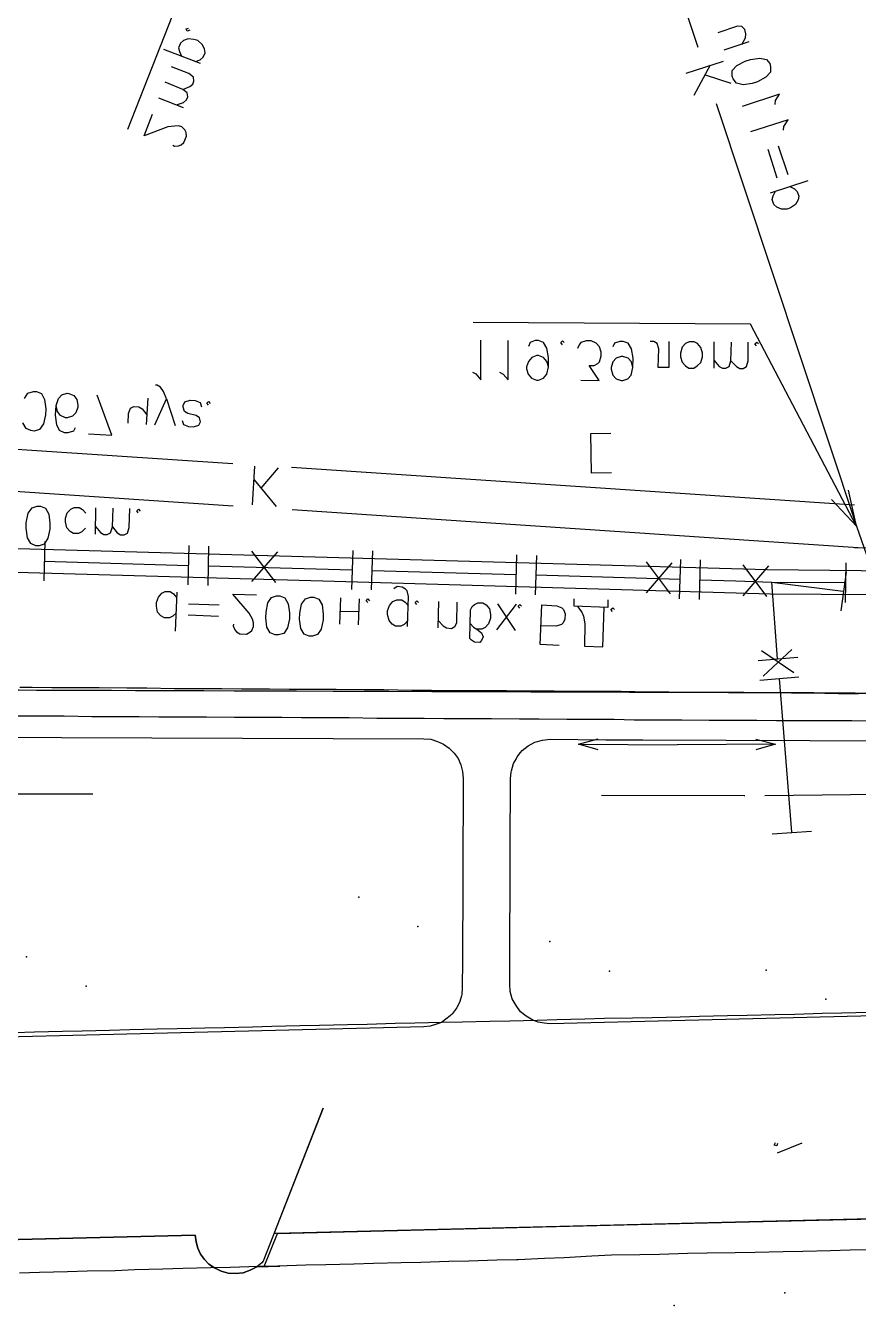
# Model space of a CAD drawing. Header units: metres. Extents: x 131 to 658, y 22 to 173.
# Drawn here: x 301.01 to 323.15, y 84.26 to 118.31 of the extents above; entities that cross this region are included whole.
import ezdxf

# ---------------------------------------------------------------- set-up
doc = ezdxf.new("R2010")
doc.units = ezdxf.units.M
for name, color, linetype in [('CURB', 7, 'Continuous'), ('ELECTR_CABLE', 7, 'Continuous'), ('ELECTR_CABLE_COMM', 7, 'Continuous'), ('GAS', 7, 'Continuous'), ('GRASS', 7, 'Continuous'), ('OVERHEAD_POWER_LINE', 7, 'Continuous'), ('ROAD', 7, 'Continuous'), ('SEWER', 7, 'Continuous'), ('SIDEWALK_PATH', 7, 'Continuous'), ('TREE', 7, 'Continuous')]:
    doc.layers.add(name, color=color, linetype=linetype)

msp = doc.modelspace()

# ---------------------------------------------------------------- linework, layer by layer
at = {"layer": 'CURB'}
for points in [[(300.855, 100.711), (301.177, 100.711), (301.699, 100.699), (302.442, 100.699), (302.964, 100.699), (303.696, 100.688), (304.229, 100.688), (304.961, 100.677), (305.483, 100.677), (306.226, 100.677), (306.748, 100.666), (307.491, 100.666), (308.013, 100.655), (308.745, 100.655), (309.267, 100.655), (310.01, 100.644), (310.532, 100.644), (311.275, 100.633), (311.797, 100.633), (312.54, 100.622), (313.062, 100.622), (313.794, 100.622), (314.316, 100.611), (315.059, 100.611), (315.581, 100.6), (316.324, 100.6), (316.846, 100.6), (317.578, 100.588), (318.111, 100.588), (318.843, 100.577), (319.365, 100.577), (320.108, 100.577), (320.63, 100.566), (321.373, 100.555), (321.895, 100.555), (322.627, 100.544), (323.16, 100.544)], [(300.767, 99.945), (301.033, 99.945), (301.033, 99.945), (301.499, 99.945), (302.032, 99.945), (302.764, 99.934), (303.286, 99.934), (304.029, 99.934), (304.551, 99.923), (305.294, 99.923), (305.816, 99.923), (306.559, 99.912), (307.081, 99.912), (307.824, 99.912), (308.346, 99.9), (309.078, 99.9), (309.611, 99.9), (310.343, 99.889), (310.865, 99.889), (311.608, 99.889), (312.13, 99.878), (312.873, 99.878), (313.395, 99.878), (314.138, 99.867), (314.66, 99.867), (315.403, 99.856), (315.925, 99.856), (316.657, 99.856), (317.19, 99.845), (317.922, 99.845), (318.455, 99.845), (319.187, 99.834), (319.709, 99.834), (320.452, 99.834), (320.974, 99.823), (321.717, 99.823), (322.239, 99.823), (322.982, 99.823), (323.504, 99.812)], [(300.722, 91.522), (301.244, 91.545), (301.987, 91.556), (302.509, 91.567), (303.241, 91.589), (303.774, 91.6), (304.506, 91.622), (305.039, 91.633), (305.771, 91.644), (306.293, 91.656), (307.036, 91.678), (307.558, 91.689), (308.301, 91.711), (308.823, 91.722), (309.566, 91.733), (310.088, 91.744), (310.831, 91.767), (311.353, 91.778), (312.085, 91.8), (312.618, 91.811), (313.35, 91.822), (313.883, 91.833), (314.615, 91.855), (315.137, 91.866), (315.88, 91.889), (316.402, 91.9), (317.145, 91.911), (317.667, 91.922), (318.411, 91.944), (318.932, 91.955), (319.676, 91.977), (320.197, 91.988), (320.929, 92), (321.462, 92.011), (322.195, 92.033), (322.716, 92.044), (323.46, 92.066)], [(323.681, 85.741), (322.938, 85.73), (322.416, 85.719), (321.673, 85.697), (321.151, 85.686), (320.408, 85.674), (319.875, 85.663), (319.132, 85.652), (318.61, 85.641), (317.867, 85.619), (317.345, 85.608), (316.591, 85.597), (316.069, 85.575), (315.326, 85.53), (314.804, 85.508), (314.105, 85.475), (314.105, 85.475), (314.061, 85.475), (313.539, 85.464), (312.796, 85.441), (312.263, 85.43), (311.519, 85.408), (310.998, 85.397), (310.254, 85.375), (309.733, 85.364), (308.989, 85.342), (308.457, 85.33), (307.713, 85.308), (307.192, 85.297), (306.448, 85.275), (305.927, 85.264), (305.183, 85.242), (304.651, 85.231), (303.907, 85.208), (303.385, 85.186), (302.642, 85.175), (302.12, 85.153), (301.377, 85.142), (300.844, 85.12)]]:
    msp.add_lwpolyline(points, dxfattribs=at)
at = {"layer": 'ELECTR_CABLE'}
for points in [[(298.991, 97.87), (302.797, 97.87)], [(316.324, 97.836), (320.119, 97.825), (320.119, 97.825), (320.131, 97.825)], [(320.663, 97.825), (324.469, 97.87)]]:
    msp.add_lwpolyline(points, dxfattribs=at)
at = {"layer": 'ELECTR_CABLE_COMM'}
for points in [[(304.828, 131.87), (304.418, 132.758), (304.418, 132.758), (306.226, 121.928), (306.226, 121.928), (303.718, 115.547)], [(305.372, 118.188), (305.305, 118.166), (305.305, 118.166), (305.272, 118.221), (305.272, 118.221), (305.339, 118.243)], [(305.527, 117.356), (305.649, 117.4), (305.649, 117.4), (305.727, 117.467), (305.727, 117.467), (305.782, 117.589), (305.782, 117.589), (305.76, 117.689), (305.76, 117.689), (305.705, 117.811), (305.705, 117.811), (305.583, 117.911), (305.583, 117.911), (305.483, 117.944), (305.483, 117.944), (305.327, 117.955), (305.327, 117.955), (305.205, 117.911), (305.205, 117.911), (305.128, 117.844), (305.128, 117.844), (305.072, 117.722), (305.072, 117.722), (305.094, 117.622), (305.094, 117.622), (305.15, 117.5)], [(305.66, 117.3), (304.684, 117.677)], [(305.183, 116.612), (305.372, 116.69), (305.372, 116.69), (305.449, 116.756), (305.449, 116.756), (305.483, 116.834), (305.483, 116.834), (305.472, 116.934), (305.472, 116.934), (305.35, 117.034), (305.35, 117.034), (304.884, 117.211)], [(305.017, 116.202), (305.205, 116.268), (305.205, 116.268), (305.283, 116.335), (305.283, 116.335), (305.316, 116.412), (305.316, 116.412), (305.305, 116.523), (305.305, 116.523), (305.183, 116.612), (305.183, 116.612), (304.717, 116.801)], [(305.205, 116.124), (304.551, 116.379)], [(304.917, 115.125), (304.961, 115.103), (304.961, 115.103), (305.072, 115.114), (305.072, 115.114), (305.139, 115.136), (305.139, 115.136), (305.216, 115.203), (305.216, 115.203), (305.283, 115.369), (305.283, 115.369), (305.272, 115.469), (305.272, 115.469), (305.239, 115.536), (305.239, 115.536), (305.161, 115.613), (305.161, 115.613), (305.072, 115.647), (305.072, 115.647), (304.961, 115.636), (304.961, 115.636), (304.784, 115.613), (304.784, 115.613), (304.162, 115.38), (304.162, 115.38), (304.384, 115.957)]]:
    msp.add_lwpolyline(points, dxfattribs=at)
at = {"layer": 'GAS'}
for points in [[(301.277, 104.472), (301.144, 104.528), (301.144, 104.528), (301.055, 104.683), (301.055, 104.683), (301.022, 104.938), (301.022, 104.938), (301.022, 105.083), (301.022, 105.083), (301.077, 105.338), (301.077, 105.338), (301.177, 105.482), (301.177, 105.482), (301.31, 105.527), (301.31, 105.527), (301.399, 105.527), (301.399, 105.527), (301.532, 105.471), (301.532, 105.471), (301.621, 105.316), (301.621, 105.316), (301.654, 105.072), (301.654, 105.072), (301.654, 104.916), (301.654, 104.916), (301.599, 104.672), (301.599, 104.672), (301.499, 104.517), (301.499, 104.517), (301.366, 104.472), (301.366, 104.472), (301.277, 104.472)], [(302.598, 104.938), (302.498, 104.839), (302.498, 104.839), (302.409, 104.794), (302.409, 104.794), (302.276, 104.794), (302.276, 104.794), (302.187, 104.85), (302.187, 104.85), (302.098, 104.95), (302.098, 104.95), (302.065, 105.105), (302.065, 105.105), (302.065, 105.205), (302.065, 105.205), (302.109, 105.349), (302.109, 105.349), (302.209, 105.449), (302.209, 105.449), (302.298, 105.493), (302.298, 105.493), (302.431, 105.493), (302.431, 105.493), (302.52, 105.438), (302.52, 105.438), (302.609, 105.338)], [(302.864, 104.783), (302.875, 105.482)], [(302.864, 104.983), (302.997, 104.827), (302.997, 104.827), (303.086, 104.772), (303.086, 104.772), (303.175, 104.772), (303.175, 104.772), (303.263, 104.816), (303.263, 104.816), (303.319, 104.972), (303.319, 104.972), (303.33, 105.471)], [(303.319, 104.972), (303.441, 104.816), (303.441, 104.816), (303.53, 104.761), (303.53, 104.761), (303.63, 104.761), (303.63, 104.761), (303.718, 104.805), (303.718, 104.805), (303.763, 104.961), (303.763, 104.961), (303.774, 105.46)], [(303.996, 105.349), (303.963, 105.404), (303.963, 105.404), (304.007, 105.449), (304.007, 105.449), (304.051, 105.393)], [(301.521, 104.583), (301.488, 103.54)], [(380.619, 103.307), (365.405, 103.352), (365.405, 103.352), (343.223, 103.596), (343.223, 103.596), (320.73, 103.829), (320.73, 103.829), (297.626, 104.483), (297.626, 104.483), (297.615, 103.862), (297.615, 103.862), (309.222, 103.529), (309.222, 103.529), (320.819, 103.196), (320.819, 103.196), (327.554, 103.152), (327.554, 103.152), (343.123, 102.963), (343.123, 102.963), (365.428, 102.73), (365.428, 102.73), (382.239, 102.675)], [(305.35, 104.483), (305.316, 103.429)], [(305.871, 104.461), (305.849, 103.418)], [(307.658, 103.496), (307.025, 104.328)], [(307.025, 103.518), (307.713, 104.306)], [(309.711, 104.35), (309.677, 103.307)], [(310.232, 104.339), (310.199, 103.296)], [(314.061, 104.228), (314.038, 103.185)], [(314.593, 104.217), (314.56, 103.163)], [(301.499, 104.062), (305.339, 103.951)], [(305.86, 103.94), (309.688, 103.829)], [(318.155, 103.196), (317.523, 104.04)], [(317.523, 103.218), (318.2, 104.017)], [(318.422, 104.106), (318.388, 103.063)], [(318.943, 104.095), (318.921, 103.041)], [(320.719, 103.119), (320.086, 103.962)], [(320.086, 103.141), (320.774, 103.94)], [(322.816, 104.017), (322.805, 102.963)], [(310.221, 103.818), (314.049, 103.707)], [(314.571, 103.696), (318.411, 103.585)], [(318.932, 103.562), (319.897, 103.54), (319.897, 103.54), (320.852, 103.507)], [(320.852, 103.507), (322.816, 103.496)], [(321.007, 101.465), (320.852, 103.507)], [(320.852, 103.507), (322.749, 103.263)], [(322.827, 103.773), (322.683, 102.741)], [(305.017, 102.686), (304.917, 102.597), (304.917, 102.597), (304.828, 102.553), (304.828, 102.553), (304.695, 102.553), (304.695, 102.553), (304.606, 102.608), (304.606, 102.608), (304.517, 102.708), (304.517, 102.708), (304.484, 102.863), (304.484, 102.863), (304.484, 102.963), (304.484, 102.963), (304.54, 103.107), (304.54, 103.107), (304.628, 103.207), (304.628, 103.207), (304.717, 103.252), (304.717, 103.252), (304.85, 103.252), (304.85, 103.252), (304.939, 103.196), (304.939, 103.196), (305.028, 103.085)], [(304.995, 102.198), (305.039, 103.241)], [(306.537, 102.386), (306.526, 102.342), (306.526, 102.342), (306.57, 102.231), (306.57, 102.231), (306.615, 102.186), (306.615, 102.186), (306.703, 102.131), (306.703, 102.131), (306.881, 102.12), (306.881, 102.12), (306.97, 102.175), (306.97, 102.175), (307.025, 102.22), (307.025, 102.22), (307.07, 102.32), (307.07, 102.32), (307.07, 102.419), (307.07, 102.419), (307.036, 102.519), (307.036, 102.519), (306.948, 102.675), (306.948, 102.675), (306.515, 103.185), (306.515, 103.185), (307.147, 103.163)], [(311.164, 102.32), (311.187, 103.119), (311.187, 103.119), (311.153, 103.274), (311.153, 103.274), (311.109, 103.318), (311.109, 103.318), (311.02, 103.374), (311.02, 103.374), (310.887, 103.385), (310.887, 103.385), (310.798, 103.329)], [(305.339, 102.93), (306.149, 102.897)], [(307.647, 102.098), (307.513, 102.153), (307.513, 102.153), (307.425, 102.308), (307.425, 102.308), (307.391, 102.553), (307.391, 102.553), (307.403, 102.708), (307.403, 102.708), (307.447, 102.952), (307.447, 102.952), (307.547, 103.096), (307.547, 103.096), (307.68, 103.141), (307.68, 103.141), (307.769, 103.141), (307.769, 103.141), (307.902, 103.085), (307.902, 103.085), (307.991, 102.93), (307.991, 102.93), (308.024, 102.686), (308.024, 102.686), (308.024, 102.53), (308.024, 102.53), (307.968, 102.286), (307.968, 102.286), (307.869, 102.142), (307.869, 102.142), (307.735, 102.098), (307.735, 102.098), (307.647, 102.098)], [(308.545, 102.064), (308.412, 102.12), (308.412, 102.12), (308.324, 102.275), (308.324, 102.275), (308.29, 102.519), (308.29, 102.519), (308.301, 102.675), (308.301, 102.675), (308.346, 102.919), (308.346, 102.919), (308.446, 103.063), (308.446, 103.063), (308.579, 103.107), (308.579, 103.107), (308.668, 103.107), (308.668, 103.107), (308.801, 103.052), (308.801, 103.052), (308.889, 102.897), (308.889, 102.897), (308.923, 102.652), (308.923, 102.652), (308.923, 102.497), (308.923, 102.497), (308.867, 102.253), (308.867, 102.253), (308.767, 102.109), (308.767, 102.109), (308.634, 102.064), (308.634, 102.064), (308.545, 102.064)], [(309.367, 102.386), (309.389, 103.085)], [(309.855, 102.364), (309.888, 103.063)], [(310.11, 102.963), (310.066, 103.008), (310.066, 103.008), (310.11, 103.063), (310.11, 103.063), (310.155, 103.008)], [(311.164, 102.475), (311.12, 102.419), (311.12, 102.419), (311.076, 102.375), (311.076, 102.375), (310.987, 102.331), (310.987, 102.331), (310.843, 102.331), (310.843, 102.331), (310.754, 102.386), (310.754, 102.386), (310.676, 102.486), (310.676, 102.486), (310.632, 102.641), (310.632, 102.641), (310.632, 102.741), (310.632, 102.741), (310.687, 102.885), (310.687, 102.885), (310.776, 102.985), (310.776, 102.985), (310.876, 103.03), (310.876, 103.03), (311.009, 103.03), (311.009, 103.03), (311.098, 102.974), (311.098, 102.974), (311.187, 102.874)], [(311.408, 102.908), (311.364, 102.963), (311.364, 102.963), (311.408, 103.008), (311.408, 103.008), (311.453, 102.963)], [(311.974, 102.286), (311.997, 102.985)], [(311.974, 102.486), (312.108, 102.342), (312.108, 102.342), (312.196, 102.286), (312.196, 102.286), (312.329, 102.275), (312.329, 102.275), (312.418, 102.32), (312.418, 102.32), (312.474, 102.419), (312.474, 102.419), (312.485, 102.974)], [(312.829, 102.408), (312.918, 102.308), (312.918, 102.308), (313.006, 102.253), (313.006, 102.253), (313.128, 102.153), (313.128, 102.153), (313.173, 102.053), (313.173, 102.053), (313.128, 101.953), (313.128, 101.953), (313.084, 101.898), (313.084, 101.898), (312.94, 101.909), (312.94, 101.909), (312.862, 101.964), (312.862, 101.964), (312.818, 102.009), (312.818, 102.009), (312.84, 102.763), (312.84, 102.763), (312.884, 102.852), (312.884, 102.852), (312.94, 102.908), (312.94, 102.908), (313.029, 102.952), (313.029, 102.952), (313.162, 102.952), (313.162, 102.952), (313.251, 102.897), (313.251, 102.897), (313.339, 102.797), (313.339, 102.797), (313.373, 102.641), (313.373, 102.641), (313.373, 102.542), (313.373, 102.542), (313.317, 102.397), (313.317, 102.397), (313.228, 102.297), (313.228, 102.297), (313.14, 102.253), (313.14, 102.253), (313.006, 102.253)], [(313.539, 102.231), (314.061, 102.919)], [(314.038, 102.22), (313.561, 102.93)], [(314.149, 102.808), (314.105, 102.863), (314.105, 102.863), (314.149, 102.908), (314.149, 102.908), (314.194, 102.863)], [(315.192, 101.82), (314.693, 101.842), (314.693, 101.842), (314.737, 102.897), (314.737, 102.897), (315.137, 102.874), (315.137, 102.874), (315.27, 102.819), (315.27, 102.819), (315.315, 102.775), (315.315, 102.775), (315.359, 102.664), (315.359, 102.664), (315.348, 102.519), (315.348, 102.519), (315.303, 102.419), (315.303, 102.419), (315.259, 102.375), (315.259, 102.375), (315.115, 102.331), (315.115, 102.331), (314.715, 102.342)], [(316.491, 103.03), (316.491, 102.83), (316.491, 102.83), (315.592, 102.863), (315.592, 102.863), (315.592, 103.063)], [(315.681, 102.852), (315.803, 102.708), (315.803, 102.708), (315.847, 102.597), (315.847, 102.597), (315.88, 102.397), (315.88, 102.397), (315.869, 101.798), (315.869, 101.798), (316.358, 101.787), (316.358, 101.787), (316.391, 102.83)], [(305.327, 102.63), (306.137, 102.597)], [(309.378, 102.73), (309.877, 102.719)], [(316.613, 102.719), (316.568, 102.775), (316.568, 102.775), (316.624, 102.819), (316.624, 102.819), (316.668, 102.775)], [(320.486, 101.421), (321.54, 101.509)], [(321.44, 101.088), (320.574, 101.676)], [(321.384, 101.709), (320.619, 100.999)], [(320.53, 100.899), (321.573, 100.988)], [(321.384, 96.849), (321.052, 100.944)], [(320.863, 96.804), (321.906, 96.882)], [(321.007, 88.571), (320.985, 88.504), (320.985, 88.504), (320.918, 88.526), (320.918, 88.526), (320.952, 88.593)], [(321.651, 88.582), (320.996, 88.315)]]:
    msp.add_lwpolyline(points, dxfattribs=at)
at = {"layer": 'GRASS'}
for points in [[(294.719, 99.401), (311.597, 99.335), (311.786, 99.323), (311.963, 99.268), (312.119, 99.19), (312.274, 99.09), (312.407, 98.957), (312.507, 98.813), (312.585, 98.647), (312.629, 98.469), (312.64, 98.28), (312.629, 93.231), (312.618, 92.932), (312.618, 92.721), (312.618, 92.699), (312.607, 92.532), (312.596, 92.499), (312.551, 92.344), (312.474, 92.177), (312.463, 92.166), (312.36, 92.032), (312.352, 92.011), (312.219, 91.9), (312.063, 91.789), (311.908, 91.733), (311.764, 91.689), (311.597, 91.678), (291.49, 91.178)], [(334.712, 92.244), (314.959, 91.755), (314.793, 91.767), (314.638, 91.8), (314.493, 91.855), (314.316, 91.955), (314.172, 92.077), (314.049, 92.244), (313.95, 92.421), (313.894, 92.61), (313.883, 92.81), (313.894, 96.616), (313.894, 97.126), (313.905, 97.581), (313.905, 97.947), (313.905, 98.225), (313.905, 98.28), (313.916, 98.447), (313.927, 98.48), (313.983, 98.68), (314.049, 98.791), (314.083, 98.857), (314.172, 98.968), (314.216, 99.024), (314.371, 99.146), (314.549, 99.246), (314.749, 99.301), (314.959, 99.323), (316.435, 99.312), (316.524, 99.312), (316.657, 99.312), (316.824, 99.312), (317.001, 99.312), (317.212, 99.312), (317.423, 99.312), (332.958, 99.246)], [(292.5, 85.808), (305.516, 86.129), (305.538, 85.952), (305.583, 85.785), (305.66, 85.63), (305.76, 85.486), (305.882, 85.364), (306.027, 85.264), (306.204, 85.175), (306.393, 85.12), (306.592, 85.108), (306.792, 85.131), (306.981, 85.197), (307.158, 85.286), (307.768, 85.308), (307.347, 85.297), (307.702, 86.174), (314.438, 86.34), (314.749, 86.351), (316.912, 86.407), (335.455, 86.851)]]:
    msp.add_lwpolyline(points, dxfattribs=at)
at = {"layer": 'OVERHEAD_POWER_LINE'}
for points in [[(316.236, 99.046), (315.714, 99.19), (315.714, 99.19), (316.236, 99.335)], [(315.714, 99.19), (318.333, 99.179)], [(320.952, 99.19), (318.333, 99.179)], [(320.43, 99.323), (320.952, 99.19), (320.952, 99.19), (320.43, 99.046)]]:
    msp.add_lwpolyline(points, dxfattribs=at)
at = {"layer": 'ROAD'}
msp.add_lwpolyline([(350.813, 100.5), (343.256, 100.489), (341.88, 100.489), (333.713, 100.511), (332.958, 100.511), (324.169, 100.544), (321.972, 100.555), (320.496, 100.555), (300.833, 100.633), (292.566, 100.666), (216.466, 100.666)], dxfattribs=at)
at = {"layer": 'SEWER'}
for points in [[(315.159, 128.974), (318.888, 117.733)], [(320.053, 117.811), (320.153, 117.988), (320.153, 117.988), (320.164, 118.088), (320.164, 118.088), (320.131, 118.21), (320.131, 118.21), (320.053, 118.288), (320.053, 118.288), (319.942, 118.299), (319.942, 118.299), (319.42, 118.121)], [(320.241, 117.877), (319.576, 117.655)], [(318.577, 117.045), (319.565, 117.367)], [(319.209, 117.256), (318.777, 116.446)], [(320.819, 117.211), (320.819, 117.067), (320.819, 117.067), (320.696, 116.934), (320.696, 116.934), (320.475, 116.812), (320.475, 116.812), (320.33, 116.768), (320.33, 116.768), (320.086, 116.734), (320.086, 116.734), (319.909, 116.779), (319.909, 116.779), (319.82, 116.89), (319.82, 116.89), (319.798, 116.967), (319.798, 116.967), (319.798, 117.112), (319.798, 117.112), (319.92, 117.245), (319.92, 117.245), (320.142, 117.367), (320.142, 117.367), (320.286, 117.411), (320.286, 117.411), (320.53, 117.444), (320.53, 117.444), (320.708, 117.411), (320.708, 117.411), (320.796, 117.3), (320.796, 117.3), (320.819, 117.211)], [(319.076, 117.001), (319.764, 116.779)], [(320.941, 116.213), (320.952, 116.313), (320.952, 116.313), (321.052, 116.49), (321.052, 116.49), (320.064, 116.157)], [(319.376, 116.235), (323.104, 104.994)], [(321.163, 115.525), (321.174, 115.625), (321.174, 115.625), (321.285, 115.802), (321.285, 115.802), (320.286, 115.48)], [(321.285, 114.337), (321.029, 115.103)], [(320.996, 114.249), (320.752, 115.014)], [(321.806, 114.182), (320.807, 113.849)], [(321.329, 114.027), (321.451, 113.971), (321.451, 113.971), (321.529, 113.893), (321.529, 113.893), (321.573, 113.771), (321.573, 113.771), (321.551, 113.672), (321.551, 113.672), (321.484, 113.549), (321.484, 113.549), (321.351, 113.461), (321.351, 113.461), (321.262, 113.427), (321.262, 113.427), (321.107, 113.427), (321.107, 113.427), (320.985, 113.483), (320.985, 113.483), (320.907, 113.549), (320.907, 113.549), (320.863, 113.683), (320.863, 113.683), (320.885, 113.783), (320.885, 113.783), (320.952, 113.905)], [(322.439, 105.704), (323.104, 104.994), (323.104, 104.994), (320.286, 110.365), (320.286, 110.365), (312.907, 110.409)], [(312.895, 109.089), (312.984, 109.044), (312.984, 109.044), (313.117, 108.889), (313.117, 108.889), (313.117, 109.943)], [(313.606, 109.089), (313.705, 109.033), (313.705, 109.033), (313.839, 108.889), (313.839, 108.889), (313.839, 109.932)], [(314.915, 109.233), (314.871, 109.377), (314.871, 109.377), (314.782, 109.477), (314.782, 109.477), (314.649, 109.532), (314.649, 109.532), (314.604, 109.532), (314.604, 109.532), (314.471, 109.477), (314.471, 109.477), (314.382, 109.377), (314.382, 109.377), (314.327, 109.233), (314.327, 109.233), (314.327, 109.177), (314.327, 109.177), (314.371, 109.033), (314.371, 109.033), (314.46, 108.933), (314.46, 108.933), (314.593, 108.878), (314.593, 108.878), (314.649, 108.878), (314.649, 108.878), (314.782, 108.933), (314.782, 108.933), (314.871, 109.033), (314.871, 109.033), (314.915, 109.233), (314.915, 109.233), (314.915, 109.477), (314.915, 109.477), (314.871, 109.732), (314.871, 109.732), (314.782, 109.876), (314.782, 109.876), (314.649, 109.932), (314.649, 109.932), (314.56, 109.932), (314.56, 109.932), (314.427, 109.876), (314.427, 109.876), (314.382, 109.777)], [(315.281, 109.821), (315.237, 109.876), (315.237, 109.876), (315.281, 109.921), (315.281, 109.921), (315.326, 109.876)], [(315.769, 108.878), (316.258, 108.867), (316.258, 108.867), (315.991, 109.266), (315.991, 109.266), (316.125, 109.266), (316.125, 109.266), (316.224, 109.322), (316.224, 109.322), (316.269, 109.366), (316.269, 109.366), (316.313, 109.521), (316.313, 109.521), (316.313, 109.621), (316.313, 109.621), (316.269, 109.765), (316.269, 109.765), (316.18, 109.865), (316.18, 109.865), (316.047, 109.921), (316.047, 109.921), (315.914, 109.921), (315.914, 109.921), (315.769, 109.876), (315.769, 109.876), (315.725, 109.821), (315.725, 109.821), (315.681, 109.721)], [(317.157, 109.211), (317.123, 109.366), (317.123, 109.366), (317.035, 109.466), (317.035, 109.466), (316.89, 109.51), (316.89, 109.51), (316.846, 109.51), (316.846, 109.51), (316.713, 109.466), (316.713, 109.466), (316.624, 109.366), (316.624, 109.366), (316.58, 109.211), (316.58, 109.211), (316.58, 109.166), (316.58, 109.166), (316.624, 109.011), (316.624, 109.011), (316.713, 108.911), (316.713, 108.911), (316.846, 108.867), (316.846, 108.867), (316.89, 108.867), (316.89, 108.867), (317.023, 108.911), (317.023, 108.911), (317.112, 109.011), (317.112, 109.011), (317.157, 109.211), (317.157, 109.211), (317.168, 109.466), (317.168, 109.466), (317.123, 109.71), (317.123, 109.71), (317.035, 109.865), (317.035, 109.865), (316.901, 109.91), (316.901, 109.91), (316.813, 109.91), (316.813, 109.91), (316.668, 109.865), (316.668, 109.865), (316.624, 109.765)], [(318.111, 109.91), (318.111, 109.211), (318.111, 109.211), (317.833, 109.211), (317.833, 109.211), (317.845, 109.71), (317.845, 109.71), (317.8, 109.854), (317.8, 109.854), (317.711, 109.91), (317.711, 109.91), (317.612, 109.91)], [(318.644, 109.2), (318.777, 109.2), (318.777, 109.2), (318.865, 109.255), (318.865, 109.255), (318.965, 109.344), (318.965, 109.344), (319.01, 109.499), (319.01, 109.499), (319.01, 109.599), (319.01, 109.599), (318.965, 109.743), (318.965, 109.743), (318.877, 109.854), (318.877, 109.854), (318.788, 109.899), (318.788, 109.899), (318.655, 109.899), (318.655, 109.899), (318.555, 109.854), (318.555, 109.854), (318.466, 109.754), (318.466, 109.754), (318.422, 109.599), (318.422, 109.599), (318.422, 109.499), (318.422, 109.499), (318.466, 109.355), (318.466, 109.355), (318.555, 109.255), (318.555, 109.255), (318.644, 109.2)], [(319.32, 109.2), (319.32, 109.899)], [(319.32, 109.399), (319.454, 109.244), (319.454, 109.244), (319.542, 109.2), (319.542, 109.2), (319.631, 109.2), (319.631, 109.2), (319.72, 109.244), (319.72, 109.244), (319.764, 109.388), (319.764, 109.388), (319.775, 109.888)], [(319.764, 109.388), (319.909, 109.244), (319.909, 109.244), (319.997, 109.188), (319.997, 109.188), (320.086, 109.188), (320.086, 109.188), (320.175, 109.244), (320.175, 109.244), (320.219, 109.388), (320.219, 109.388), (320.219, 109.888)], [(320.441, 109.788), (320.397, 109.843), (320.397, 109.843), (320.452, 109.888), (320.452, 109.888), (320.497, 109.843)], [(304.75, 108.378), (304.673, 108.578), (304.673, 108.578), (304.595, 108.689), (304.595, 108.689), (304.506, 108.745), (304.506, 108.745), (304.462, 108.745)], [(300.978, 108.389), (301.066, 108.534), (301.066, 108.534), (301.211, 108.578), (301.211, 108.578), (301.299, 108.578), (301.299, 108.578), (301.432, 108.523), (301.432, 108.523), (301.51, 108.367), (301.51, 108.367), (301.543, 108.112), (301.543, 108.112), (301.532, 107.957), (301.532, 107.957), (301.477, 107.713), (301.477, 107.713), (301.377, 107.568), (301.377, 107.568), (301.233, 107.524), (301.233, 107.524), (301.144, 107.535)], [(302.32, 107.613), (302.276, 107.524), (302.276, 107.524), (302.132, 107.48), (302.132, 107.48), (302.043, 107.48), (302.043, 107.48), (301.91, 107.535), (301.91, 107.535), (301.832, 107.69), (301.832, 107.69), (301.799, 107.946), (301.799, 107.946), (301.821, 108.201), (301.821, 108.201), (301.876, 108.389), (301.876, 108.389), (301.965, 108.489), (301.965, 108.489), (302.109, 108.534), (302.109, 108.534), (302.154, 108.523), (302.154, 108.523), (302.287, 108.467), (302.287, 108.467), (302.365, 108.367), (302.365, 108.367), (302.398, 108.212), (302.398, 108.212), (302.398, 108.156), (302.398, 108.156), (302.342, 108.012), (302.342, 108.012), (302.254, 107.923), (302.254, 107.923), (302.109, 107.879), (302.109, 107.879), (302.065, 107.879), (302.065, 107.879), (301.932, 107.935), (301.932, 107.935), (301.854, 108.045), (301.854, 108.045), (301.821, 108.201)], [(302.675, 107.446), (303.297, 107.413), (303.297, 107.413), (302.908, 108.478)], [(304.218, 107.701), (304.262, 108.401)], [(304.44, 107.69), (304.75, 108.378), (304.75, 108.378), (304.983, 107.668)], [(305.172, 107.801), (305.205, 107.701), (305.205, 107.701), (305.339, 107.646), (305.339, 107.646), (305.472, 107.635), (305.472, 107.635), (305.616, 107.679), (305.616, 107.679), (305.66, 107.768), (305.66, 107.768), (305.627, 107.879), (305.627, 107.879), (305.538, 107.935), (305.538, 107.935), (305.316, 107.99), (305.316, 107.99), (305.228, 108.045), (305.228, 108.045), (305.194, 108.156), (305.194, 108.156), (305.194, 108.201), (305.194, 108.201), (305.239, 108.301), (305.239, 108.301), (305.383, 108.345), (305.383, 108.345), (305.516, 108.334), (305.516, 108.334), (305.649, 108.279), (305.649, 108.279), (305.683, 108.168)], [(305.871, 108.212), (305.827, 108.267), (305.827, 108.267), (305.871, 108.312), (305.871, 108.312), (305.916, 108.256)], [(303.73, 107.735), (303.741, 107.99), (303.741, 107.99), (303.796, 108.134), (303.796, 108.134), (303.885, 108.179), (303.885, 108.179), (304.018, 108.168), (304.018, 108.168), (304.107, 108.112), (304.107, 108.112), (304.229, 107.957)], [(291.534, 107.657), (306.515, 106.658)], [(301.144, 107.535), (301.022, 107.591), (301.022, 107.591), (300.933, 107.746)], [(316.591, 106.414), (316.058, 106.403), (316.058, 106.403), (316.036, 107.457), (316.036, 107.457), (316.568, 107.468)], [(307.036, 105.56), (307.103, 106.592)], [(291.468, 106.547), (306.526, 105.538)], [(307.269, 106.004), (307.735, 106.547)], [(308.079, 106.559), (323.049, 105.56)], [(307.081, 106.226), (307.669, 105.515)], [(323.104, 104.994), (322.894, 105.948)], [(308.091, 105.438), (323.149, 104.428)], [(323.104, 104.994), (324.425, 101.21)], [(323.049, 104.428), (334.59, 104.295)]]:
    msp.add_lwpolyline(points, dxfattribs=at)
at = {"layer": 'SIDEWALK_PATH'}
for points in [[(292.566, 100.666), (301.299, 100.633), (319.698, 100.566), (321.973, 100.555), (332.526, 100.433), (332.581, 99.945), (332.67, 99.934), (333.58, 99.856), (333.631, 99.856), (333.646, 99.892), (333.824, 100.511), (333.891, 100.5), (334.889, 100.5), (335.588, 100.5), (336.121, 100.489), (336.853, 100.489), (337.375, 100.489), (340.637, 100.466), (341.17, 100.466), (342.424, 100.455), (342.945, 100.455), (343.633, 100.444), (359.091, 100.544)], [(343.256, 87.05), (307.658, 86.174), (307.613, 86.174), (308.923, 89.514), (307.325, 85.441), (307.292, 85.397), (307.158, 85.286), (306.981, 85.197), (306.792, 85.131), (306.592, 85.108), (306.393, 85.12), (306.204, 85.175), (306.027, 85.264), (305.882, 85.364), (305.76, 85.486), (305.66, 85.63), (305.583, 85.785), (305.538, 85.952), (305.516, 86.129), (259.231, 84.998)]]:
    msp.add_lwpolyline(points, dxfattribs=at)
at = {"layer": 'TREE'}
for p in [(309.864, 95.127), (311.44, 94.341), (314.946, 93.94), (301.031, 93.54), (316.533, 93.153), (320.705, 93.185), (302.618, 92.754), (322.292, 92.41), (321.194, 84.596), (318.254, 84.263)]:
    msp.add_point(p, dxfattribs=at)

doc.saveas('drawing.dxf')
